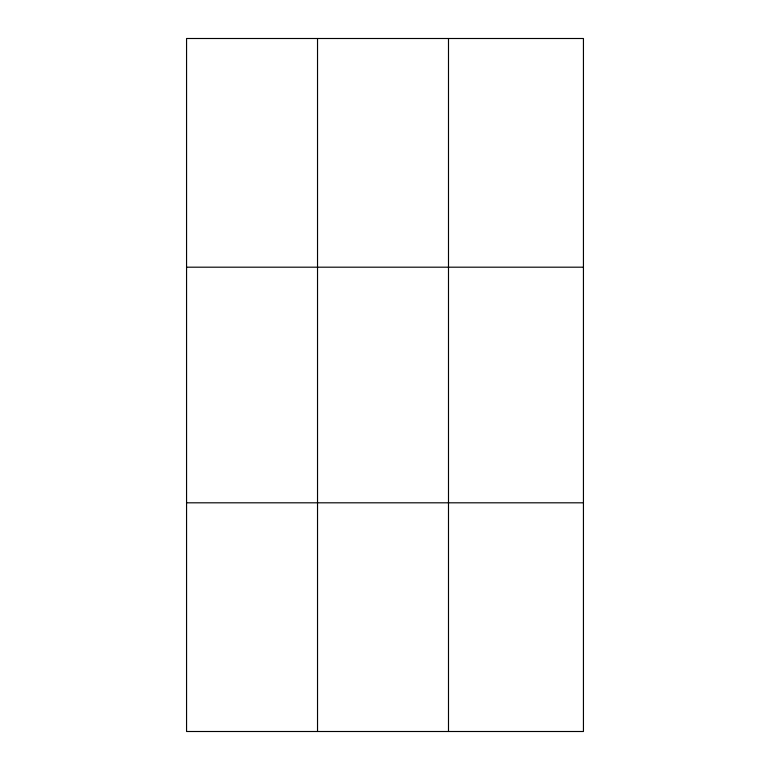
<?xml version="1.0" encoding="UTF-8"?>
<svg xmlns="http://www.w3.org/2000/svg" width="770" height="770" viewBox="0 0 770 770"><rect width="100%" height="100%" fill="white"/><g stroke="black" fill="none" stroke-linecap="round" stroke-linejoin="round"><path stroke-width="1.16" d="M317.529 731.5L317.529 38.5M448.496 731.5L448.496 38.5M583.439 502.81L583.439 731.5L186.561 731.5L186.561 38.5L583.439 38.5L583.439 502.81L186.561 502.81M186.561 267.19L583.439 267.19"/></g></svg>
